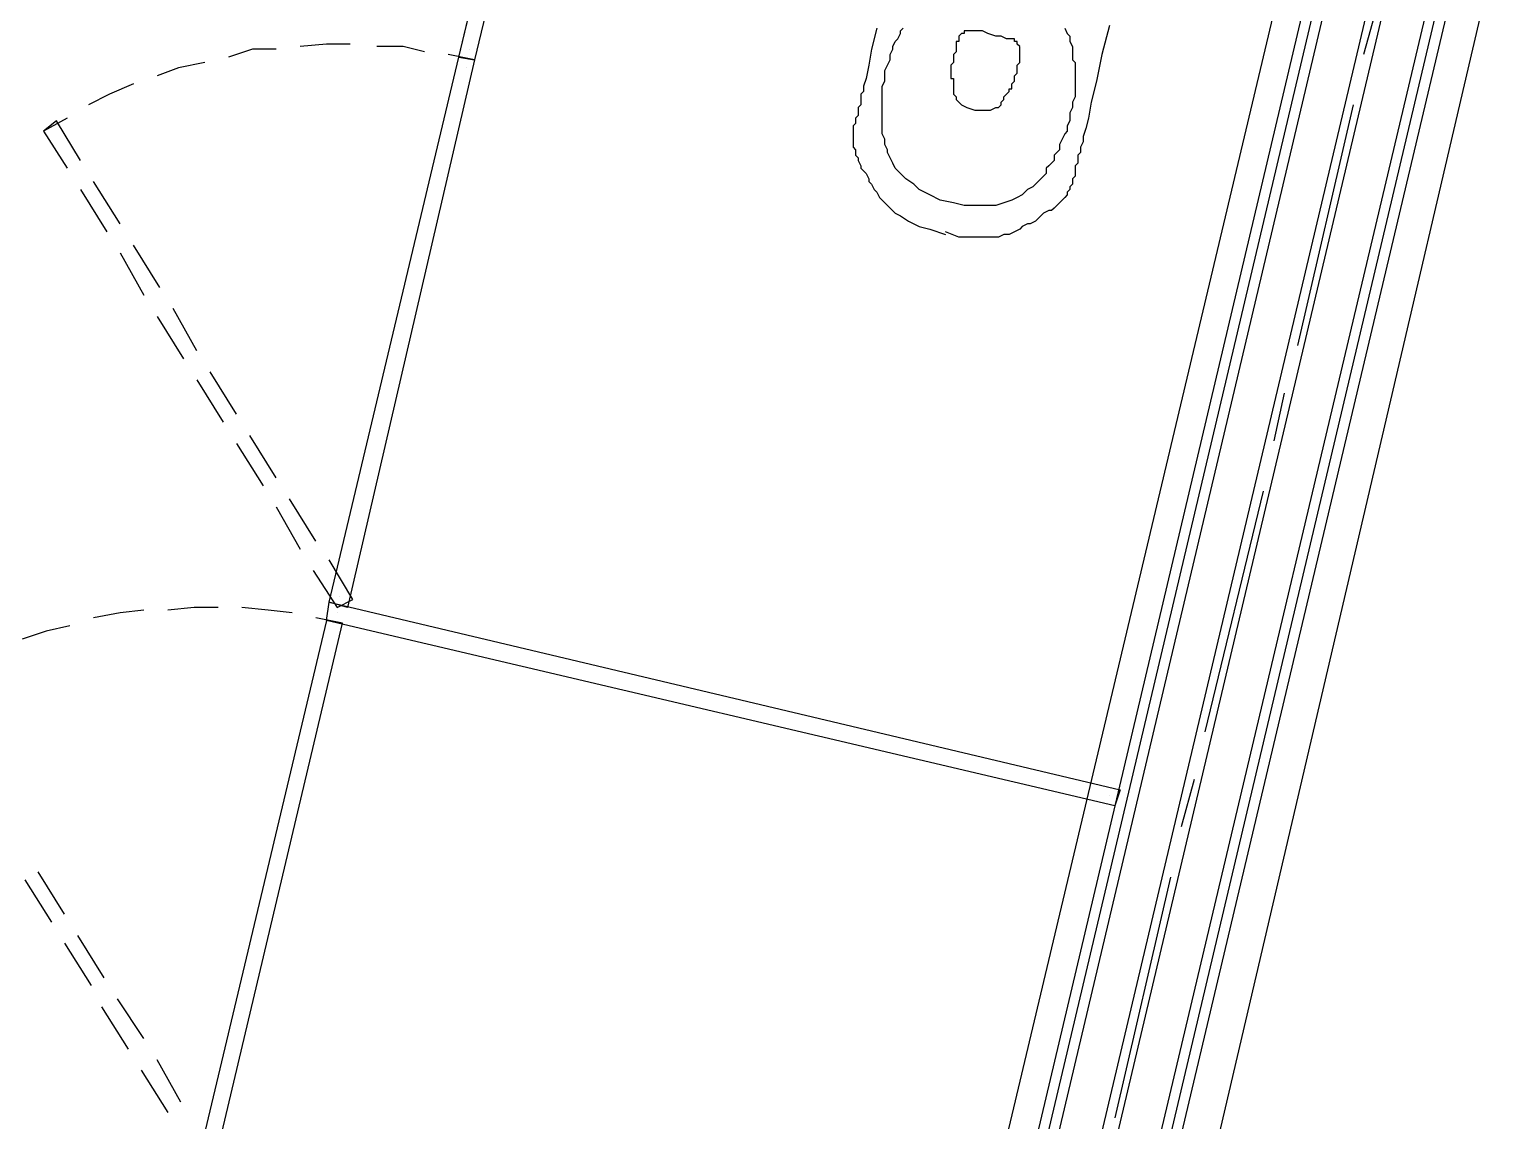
# Model space of a CAD drawing. Header units: feet. Extents: x -84 to 198, y -22 to 181.
# Drawn here: x 54.69 to 62.11, y 20.8 to 26.3 of the extents above; entities that cross this region are included whole.
import ezdxf

# ---------------------------------------------------------------- set-up
doc = ezdxf.new("R2010")
doc.units = ezdxf.units.FT
for name, color, linetype in [('A-AREA-COMUN', 252, 'CONTINUOUS'), ('A-AREA-UNIDAD', 30, 'CONTINUOUS'), ('A-LINEA', 7, 'CONTINUOUS')]:
    doc.layers.add(name, color=color, linetype=linetype)

msp = doc.modelspace()

# ---------------------------------------------------------------- linework, layer by layer
at = {"layer": 'A-AREA-COMUN'}
msp.add_lwpolyline([(65.52, 41.44), (59.728, 16.64), (56.352, 16.8356), (56.32, 16.48), (63.04, 16.0889), (68.48, 16.1244), (71.808, 16.4089), (71.84, 16.9956), (72.88, 17.12), (72.88, 17.4044), (69.84, 18.1156), (69.792, 19.2), (70.16, 20.5156), (71.712, 20.4089), (72.128, 22.2044), (72.352, 22.5244), (73.92, 30.0444)], dxfattribs=at)
at = {"layer": 'A-AREA-UNIDAD'}
msp.add_lwpolyline([(23.392, 28.4089), (25.28, 25.4756), (25.6, 25.44), (25.632, 24.96), (27.68, 22.24), (28, 22.2044), (28.08, 21.7244), (39.712, 18.9689), (47.68, 17.5644), (55.712, 16.5156), (55.808, 17.0489), (56.4, 17.0844), (56.448, 17.28), (58.752, 17.0844), (61.952, 30.56)], dxfattribs=at)
at = {"layer": 'A-LINEA'}
for p, q in [((67, 51.3378), (58.8667, 16.9244)), ((67.0533, 51.3244), (58.92, 16.9244)), ((67.1067, 51.3111), (58.9733, 16.9244)), ((67.3067, 51.2578), (59.1867, 16.9111)), ((67.3867, 51.2444), (59.2667, 16.9111)), ((67.6, 51.1911), (59.48, 16.8978)), ((67.64, 51.1778), (59.5333, 16.8978)), ((67.6933, 51.1644), (59.5867, 16.8978)), ((56.8533, 26.1644), (57.36, 28.2844)), ((61.48, 26.4178), (61.4133, 26.1778)), ((56.9333, 26.1511), (56.8, 26.1778)), ((56.8933, 26.1111), (56.8933, 26.1111)), ((61.36, 25.9244), (61.08, 24.7111)), ((54.88, 25.8578), (54.76, 25.7911)), ((54.76, 25.7911), (54.88, 25.6044)), ((55.1467, 25.3244), (55.0133, 25.5378)), ((54.9467, 25.4978), (55.08, 25.2844)), ((55.1467, 25.1778), (55.2667, 24.9644)), ((55.3467, 25.0044), (55.2133, 25.2178)), ((55.5333, 24.6844), (55.4133, 24.8978)), ((55.3333, 24.8578), (55.4667, 24.6444)), ((55.7333, 24.3644), (55.6, 24.5778)), ((55.5333, 24.5378), (55.6667, 24.3244)), ((61.0133, 24.4711), (60.96, 24.2311)), ((55.7333, 24.2178), (55.8667, 24.0044)), ((55.9333, 24.0444), (55.8, 24.2578)), ((56.1333, 23.7244), (56, 23.9378)), ((60.9067, 23.9778), (60.6133, 22.7644)), ((55.9333, 23.8978), (56.0533, 23.6844)), ((56.2533, 23.4444), (56.2533, 23.4444)), ((56.2667, 23.3111), (56.1333, 23.3378)), ((56.24, 23.3644), (56.24, 23.3644)), ((60.56, 22.5244), (60.4933, 22.2844)), ((60.1333, 22.4444), (60.1333, 22.4444)), ((54.8667, 21.8444), (54.7333, 22.0578)), ((54.6667, 22.0178), (54.8, 21.8044)), ((60.44, 22.0311), (60.16, 20.8178)), ((54.8667, 21.6978), (55, 21.4844)), ((55.0667, 21.5244), (54.9333, 21.7378)), ((55.2667, 21.2178), (55.1333, 21.4178)), ((55.0533, 21.3778), (55.1867, 21.1644)), ((55.4533, 20.8978), (55.3333, 21.1111)), ((55.2533, 21.0578), (55.3867, 20.8444))]:
    msp.add_line(p, q, dxfattribs=at)
for points in [[(56.8533, 26.1644), (57.36, 28.2844), (57.44, 28.2578), (56.9333, 26.1511), (56.8533, 26.1644)], [(58.96, 26.3111), (58.9333, 26.2044), (58.92, 26.1244), (58.9067, 26.0578), (58.8933, 26.0178), (58.8933, 25.9911), (58.88, 25.9778), (58.88, 25.9644), (58.88, 25.9511), (58.88, 25.9378), (58.88, 25.9244), (58.8667, 25.9111), (58.8667, 25.8978), (58.8667, 25.8844), (58.8667, 25.8711), (58.8533, 25.8578), (58.8533, 25.8444), (58.8533, 25.8311), (58.84, 25.8178), (58.84, 25.8044), (58.84, 25.7778), (58.84, 25.7644), (58.84, 25.7511), (58.84, 25.7378), (58.84, 25.7244), (58.84, 25.7111), (58.8533, 25.6978), (58.8533, 25.6711), (58.8667, 25.6578), (58.8667, 25.6444), (58.88, 25.6178), (58.88, 25.6044), (58.8933, 25.5911), (58.9067, 25.5778), (58.92, 25.5511), (58.92, 25.5378), (58.9333, 25.5244), (58.9467, 25.4978), (58.96, 25.4844), (58.9733, 25.4578), (58.9867, 25.4444), (59.0133, 25.4178), (59.0267, 25.4044), (59.0533, 25.3778), (59.08, 25.3644), (59.12, 25.3378), (59.1733, 25.3111), (59.2267, 25.2978), (59.3067, 25.2711)], [(59.9067, 26.3111), (59.92, 26.2844), (59.9333, 26.2711), (59.9333, 26.2444), (59.9467, 26.2178), (59.9467, 26.1911), (59.9467, 26.1778), (59.9467, 26.1511), (59.96, 26.1378), (59.96, 26.1111), (59.96, 26.0978), (59.96, 26.0711), (59.96, 26.0578), (59.96, 26.0311), (59.96, 26.0044), (59.96, 25.9778), (59.96, 25.9644), (59.9467, 25.9378), (59.9467, 25.9111), (59.9333, 25.8844), (59.9333, 25.8444), (59.92, 25.8178), (59.92, 25.7911), (59.9067, 25.7778), (59.8933, 25.7511), (59.88, 25.7244), (59.88, 25.6978), (59.8667, 25.6844), (59.8533, 25.6711), (59.8533, 25.6444), (59.84, 25.6311), (59.8267, 25.6178), (59.8133, 25.6044), (59.8133, 25.5778), (59.8, 25.5644), (59.7867, 25.5511), (59.7733, 25.5378), (59.76, 25.5244), (59.7467, 25.5111), (59.72, 25.4978), (59.6933, 25.4711), (59.6667, 25.4578), (59.64, 25.4444), (59.6, 25.4311), (59.56, 25.4178), (59.52, 25.4178), (59.4667, 25.4178), (59.4, 25.4178), (59.3467, 25.4311), (59.28, 25.4444), (59.2267, 25.4711), (59.1733, 25.4978), (59.1467, 25.5244), (59.1067, 25.5511), (59.08, 25.5778), (59.0533, 25.6044), (59.04, 25.6311), (59.0267, 25.6578), (59.0133, 25.6844), (59.0133, 25.6978), (59, 25.7244), (59, 25.7378), (59, 25.7511), (58.9867, 25.7778), (58.9867, 25.7911), (58.9867, 25.8178), (58.9867, 25.8311), (58.9867, 25.8444), (58.9867, 25.8711), (58.9867, 25.8978), (58.9867, 25.9111), (58.9867, 25.9378), (58.9867, 25.9644), (58.9867, 25.9911), (58.9867, 26.0178), (59, 26.0444), (59, 26.0711), (59, 26.0978), (59.0133, 26.1244), (59.0267, 26.1511), (59.0267, 26.1778), (59.04, 26.2044), (59.04, 26.2178), (59.0533, 26.2444), (59.0667, 26.2578), (59.08, 26.2844), (59.08, 26.2978), (59.0933, 26.3111)], [(60.1333, 26.3244), (60.0933, 26.1778), (60.0667, 26.0444), (60.04, 25.9378), (60.0267, 25.8578), (60.0133, 25.8044), (60, 25.7644), (60, 25.7378), (59.9867, 25.7111), (59.9867, 25.6978), (59.9867, 25.6844), (59.9733, 25.6711), (59.9733, 25.6578), (59.9733, 25.6444), (59.9733, 25.6311), (59.96, 25.6178), (59.96, 25.5911), (59.96, 25.5778), (59.96, 25.5644), (59.9467, 25.5511), (59.9467, 25.5378), (59.9467, 25.5244), (59.9333, 25.5111), (59.9333, 25.4978), (59.92, 25.4844), (59.92, 25.4711), (59.9067, 25.4578), (59.8933, 25.4444), (59.88, 25.4311), (59.8667, 25.4178), (59.8533, 25.4044), (59.84, 25.3911), (59.8267, 25.3911), (59.8, 25.3778), (59.7867, 25.3644), (59.7733, 25.3511), (59.76, 25.3378), (59.7333, 25.3244), (59.72, 25.3244), (59.6933, 25.3111), (59.68, 25.2978), (59.6533, 25.2844), (59.6267, 25.2711), (59.6, 25.2711), (59.5733, 25.2578), (59.5333, 25.2578), (59.4933, 25.2578), (59.44, 25.2578), (59.3733, 25.2578), (59.3067, 25.2844)], [(59.44, 26.2978), (59.4267, 26.2978), (59.4133, 26.2978), (59.4, 26.2978), (59.4, 26.2844), (59.3867, 26.2844), (59.3733, 26.2711), (59.3733, 26.2578), (59.3733, 26.2444), (59.36, 26.2444), (59.36, 26.2311), (59.36, 26.2178), (59.36, 26.2044), (59.36, 26.1911), (59.3467, 26.1778), (59.3467, 26.1644), (59.3467, 26.1511), (59.3467, 26.1378), (59.3333, 26.1244), (59.3333, 26.1111), (59.3333, 26.0978), (59.3333, 26.0844), (59.3333, 26.0711), (59.3333, 26.0578), (59.3467, 26.0578), (59.3467, 26.0444), (59.3467, 26.0311), (59.3467, 26.0178), (59.3467, 26.0044), (59.3467, 25.9911), (59.3467, 25.9778), (59.36, 25.9644), (59.36, 25.9511), (59.3733, 25.9378), (59.3867, 25.9244), (59.4133, 25.9111), (59.4533, 25.8978), (59.4933, 25.8978), (59.52, 25.8978), (59.5333, 25.8978), (59.56, 25.9111), (59.5733, 25.9111), (59.5867, 25.9244), (59.5867, 25.9378), (59.6, 25.9511), (59.6, 25.9644), (59.6133, 25.9778), (59.6267, 25.9911), (59.6267, 26.0044), (59.64, 26.0044), (59.64, 26.0178), (59.64, 26.0311), (59.6533, 26.0444), (59.6533, 26.0578), (59.6533, 26.0711), (59.6667, 26.0844), (59.6667, 26.0978), (59.6667, 26.1111), (59.6667, 26.1244), (59.68, 26.1378), (59.68, 26.1511), (59.68, 26.1644), (59.68, 26.1778), (59.68, 26.1911), (59.68, 26.2044), (59.68, 26.2178), (59.6667, 26.2311), (59.6667, 26.2444), (59.6533, 26.2444), (59.6533, 26.2578), (59.64, 26.2578), (59.6133, 26.2578), (59.5867, 26.2711), (59.56, 26.2711), (59.52, 26.2844), (59.4933, 26.2978), (59.4667, 26.2978), (59.4533, 26.2978), (59.44, 26.2978)], [(56.3067, 26.2311), (56.1867, 26.2311), (56.0533, 26.2178)], [(56.68, 26.1911), (56.5733, 26.2178), (56.44, 26.2178)], [(55.5733, 26.1378), (55.44, 26.1111), (55.3333, 26.0711)], [(55.9333, 26.2044), (55.8133, 26.2044), (55.6933, 26.1644)], [(56.2, 23.4178), (56.8533, 26.1644), (56.9333, 26.1511), (56.2933, 23.3911), (56.2, 23.4178)], [(56.9067, 26.2044), (56.9067, 26.2044), (56.9067, 26.2044)], [(55.2133, 26.0311), (55.0933, 25.9778), (54.9867, 25.9244)], [(54.9467, 25.6444), (54.8267, 25.8444), (54.76, 25.7911)], [(56.12, 23.5778), (56.24, 23.3911), (56.32, 23.4311), (56.2, 23.6311)], [(55.64, 23.3911), (55.52, 23.3911), (55.3867, 23.3778)], [(56.0133, 23.3644), (55.8933, 23.3778), (55.76, 23.3911)], [(56.2, 23.4178), (60.1867, 22.4711), (60.16, 22.3911), (56.1867, 23.3244), (56.2, 23.4178)], [(55.2667, 23.3778), (55.1467, 23.3644), (55.0133, 23.3378)], [(56.1867, 23.3244), (55.5333, 20.5778), (55.6133, 20.5511), (56.2667, 23.3111), (56.1867, 23.3244)], [(54.8933, 23.2978), (54.7733, 23.2711), (54.6533, 23.2311)]]:
    msp.add_lwpolyline(points, dxfattribs=at)

doc.saveas('drawing.dxf')
